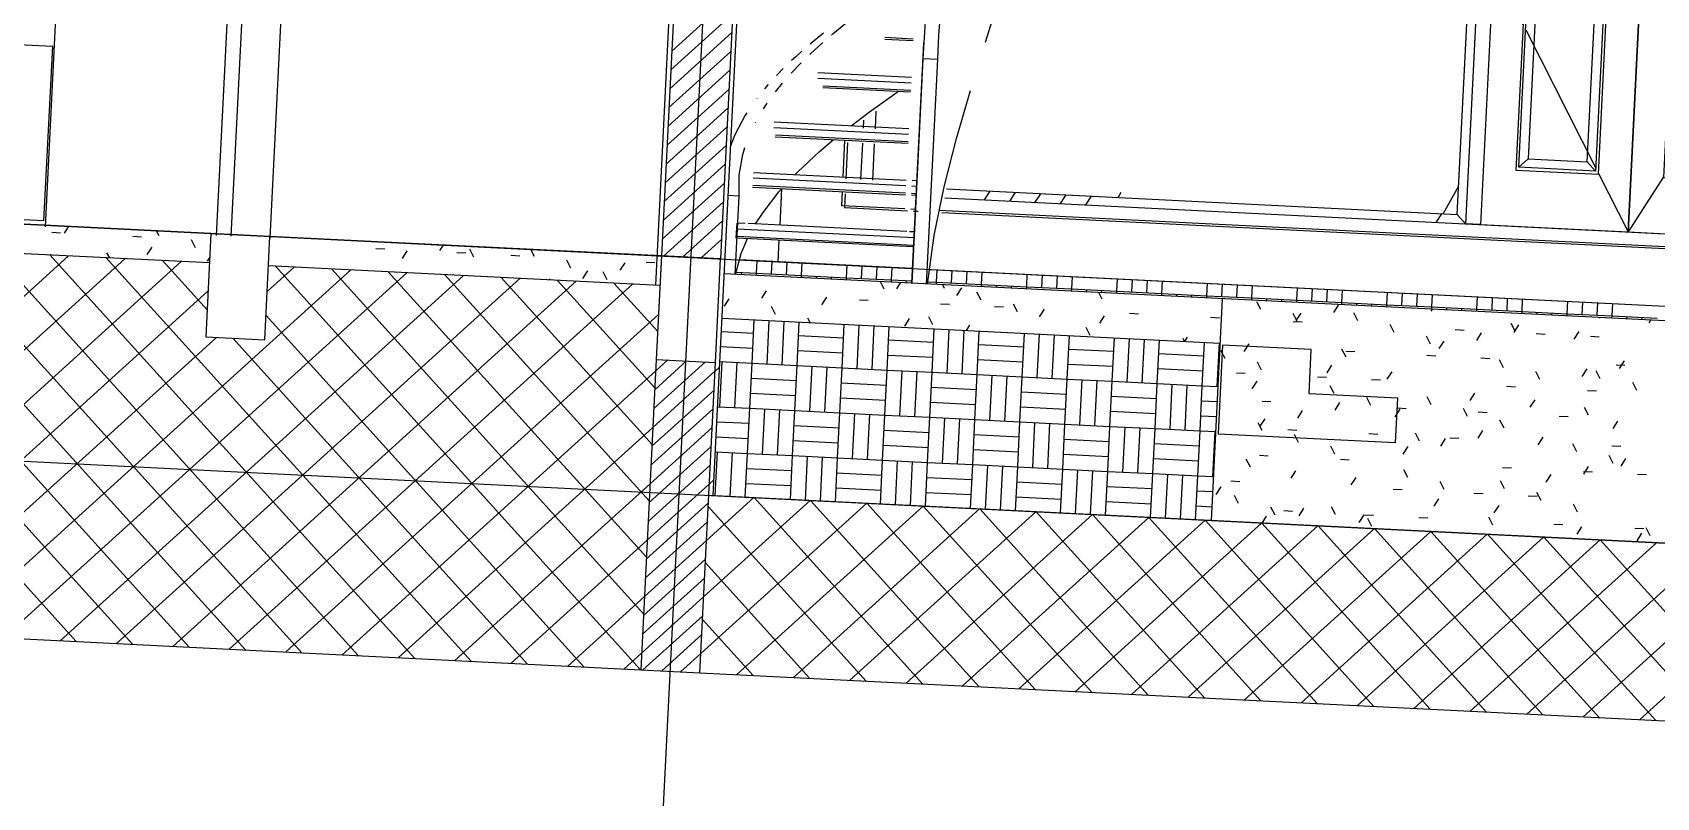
# Model space of a CAD drawing. Extents: x 549999 to 550212, y 1838161 to 1838467.
# Drawn here: x 550078.3 to 550083.79, y 1838276.02 to 1838278.61 of the extents above; entities that cross this region are included whole.
import ezdxf

# ---------------------------------------------------------------- set-up
doc = ezdxf.new("R2010")
doc.units = 0
for name, color, linetype in [('Level 1', 7, 'Continuous'), ('Level 11', 7, 'Continuous'), ('Level 14', 7, 'Continuous'), ('Level 15', 7, 'Continuous'), ('Level 18', 7, 'Continuous'), ('Level 28', 7, 'Continuous'), ('Level 4', 7, 'Continuous'), ('Level 5', 7, 'Continuous'), ('Level 7', 7, 'Continuous'), ('Level 8', 7, 'Continuous'), ('Level 9', 7, 'Continuous')]:
    doc.layers.add(name, color=color, linetype=linetype)

# ---------------------------------------------------------------- blocks, each defined once
blk = doc.blocks.new('FURN28')
at = {"layer": 'Level 1'}
for p, q in [((-590.96, 61.08), (-533.47, 61.08)), ((-590.96, 61.08), (-590.96, 2)), ((-493.47, 61.08), (-441.49, 61.08)), ((-441.49, 2), (-441.49, 61.08)), ((-533.47, 2), (-590.96, 2)), ((-441.49, 2), (-493.47, 2))]:
    blk.add_line(p, q, dxfattribs=at)
blk = doc.blocks.new('FURN32')
at = {"layer": 'Level 1'}
for q in [(-382.99, 218.91), (-441.01, 0)]:
    blk.add_line((-441.01, 218.91), q, dxfattribs=at)
blk = doc.blocks.new('CUADI2')
at = {"layer": 'Level 5'}
for p, q in [((-382.99, 230), (-382.99, 224.5)), ((-364.99, 223.5), (-364.99, 230)), ((-382.99, 224.5), (-377.99, 224.5)), ((-382.99, 0), (-382.99, 224.5)), ((-377.99, 224.5), (-377.99, 223.5)), ((-377.99, 223.5), (-364.99, 223.5)), ((-377.99, 0), (-377.99, 223.5)), ((-364.99, 223.5), (-364.99, 0))]:
    blk.add_line(p, q, dxfattribs=at)
blk = doc.blocks.new('CUA_S3')
at = {"layer": 'Level 7'}
for p, q in [((-134.93, 280), (-171.49, 280)), ((-171.49, 280), (-171.49, 165.4)), ((-107.03, 280), (-107.74, 280)), ((-101.22, 280), (-101.8, 280)), ((-92, 280), (-98.93, 280)), ((-83.37, 280), (-89.43, 280)), ((-75.49, 280), (-80.72, 280)), ((-68.48, 280), (-72.8, 280)), ((-62.48, 280), (-65.8, 280)), ((-57.58, 280), (-59.85, 280)), ((-53.86, 280), (-55.05, 280)), ((148.51, 280), (-47.04, 280)), ((148.51, 20), (148.51, 280)), ((-166.49, 275), (-166.49, 169.71)), ((-166.49, 275), (-133.3, 275)), ((-166.49, 275), (-162.49, 272)), ((-107.58, 275), (-107.44, 275)), ((-102.05, 275), (-101.22, 275)), ((-98.93, 275), (-95.13, 275)), ((-94.36, 275), (-92, 275)), ((-89.43, 275), (-83.37, 275)), ((-80.72, 275), (-75.49, 275)), ((-72.8, 275), (-68.48, 275)), ((-65.8, 275), (-62.48, 275)), ((-59.85, 275), (-57.58, 275)), ((-55.05, 275), (-54.53, 275)), ((-48.05, 275), (143.51, 275)), ((38.51, 275), (35.51, 272)), ((38.51, 275), (38.51, 215)), ((93.51, 275), (43.51, 275)), ((43.51, 275), (43.51, 25)), ((93.51, 275), (82.51, 239.25)), ((93.51, 275), (104.51, 239.25)), ((93.51, 25), (93.51, 275)), ((143.51, 275), (93.51, 275)), ((93.51, 275), (93.51, 25)), ((143.51, 275), (143.51, 25)), ((143.51, 25), (143.51, 275)), ((-166.49, 269.23), (-164.56, 273.55)), ((-132.33, 272), (-162.49, 272)), ((-162.49, 272), (-162.49, 172.95)), ((-101.22, 272), (-102.25, 272)), ((-95.13, 272), (-98.93, 272)), ((-83.37, 272), (-89.43, 272)), ((-75.49, 272), (-80.72, 272)), ((-68.48, 272), (-72.8, 272)), ((-62.48, 272), (-65.8, 272)), ((-57.58, 272), (-59.85, 272)), ((35.51, 272), (-48.24, 272)), ((-46.45, 264.99), (-42.94, 272)), ((35.51, 28), (35.51, 272)), ((38.51, 274), (43.51, 274)), ((-63.59, 264.99), (-62.48, 267.22)), ((-166.49, 252.08), (-162.49, 261.03)), ((54.51, 256), (54.51, 44)), ((82.51, 256), (54.51, 256)), ((55.51, 255), (81.51, 255)), ((55.51, 45), (55.51, 255)), ((55.51, 255), (58.51, 252)), ((81.51, 255), (78.51, 252)), ((81.51, 255), (81.51, 45)), ((82.51, 44), (82.51, 256)), ((104.51, 256), (104.51, 44)), ((132.51, 256), (104.51, 256)), ((105.51, 255), (131.51, 255)), ((105.51, 45), (105.51, 255)), ((105.51, 255), (108.51, 252)), ((131.51, 255), (128.51, 252)), ((131.51, 255), (131.51, 45)), ((132.51, 44), (132.51, 256)), ((78.51, 252), (58.51, 252)), ((58.51, 252), (58.51, 48)), ((78.51, 48), (78.51, 252)), ((128.51, 252), (108.51, 252)), ((108.51, 252), (108.51, 48)), ((128.51, 48), (128.51, 252)), ((-166.49, 234.94), (-162.49, 243.88)), ((-35.59, 98.12), (35.51, 240.32)), ((-48.04, 90.36), (23.52, 233.49)), ((81.51, 236), (55.51, 151.5)), ((105.51, 236), (131.51, 151.5)), ((-166.49, 217.79), (-162.49, 226.74)), ((-18.44, 115.26), (32.67, 217.5)), ((38.51, 215), (38.51, 25)), ((43.51, 215), (38.51, 215)), ((43.51, 215), (43.51, 25)), ((-166.49, 200.65), (-162.49, 209.59)), ((-48.04, 107.5), (3.08, 209.74)), ((-35.59, 149.55), (-10.03, 200.67)), ((-102.26, 170.52), (-98.77, 177.49)), ((-1.3, 132.41), (19.15, 173.3)), ((-166.49, 162.33), (-166.49, 89.36)), ((-105.88, 163.28), (-105.65, 163.73)), ((54.51, 148.25), (43.51, 112.5)), ((132.51, 148.25), (143.51, 112.5)), ((-140.84, 144.78), (-139.66, 147.14)), ((-108.32, 141.25), (-107.79, 142.31)), ((-140.84, 127.63), (-136.93, 135.45)), ((-145.98, 117.36), (-144.73, 119.86)), ((43.51, 112.5), (54.51, 93.25)), ((143.51, 112.5), (132.51, 93.25)), ((-152.11, 105.11), (-151.57, 106.18)), ((-155.6, 98.12), (-154.55, 100.22)), ((55.51, 91.5), (81.52, 45.99)), ((131.51, 91.5), (105.51, 45.99)), ((-166.49, 49.78), (-166.49, 47.14)), ((-162.49, 53.09), (-162.49, 47.14)), ((54.51, 44), (82.51, 44)), ((55.51, 45), (58.51, 48)), ((81.51, 45), (55.51, 45)), ((58.51, 48), (78.51, 48)), ((78.51, 48), (81.51, 45)), ((82.51, 44.25), (93.51, 25)), ((104.51, 44.25), (93.51, 25)), ((104.51, 44), (132.51, 44)), ((105.51, 45), (108.51, 48)), ((131.51, 45), (105.51, 45)), ((108.51, 48), (128.51, 48)), ((128.51, 48), (131.51, 45)), ((-171.49, 42.06), (-171.49, 29.76)), ((-166.49, 42.06), (-166.49, 29.76)), ((-162.49, 42.06), (-162.49, 29.76)), ((30.79, 28), (35.51, 37.44)), ((-137.28, 28), (35.51, 28)), ((-124.34, 25), (-122.54, 28)), ((-115.77, 25), (-113.96, 28)), ((-107.19, 25), (-105.39, 28)), ((-98.62, 25), (-96.82, 28)), ((-90.05, 25), (-88.25, 28)), ((-79.22, 28), (-78.31, 29.82)), ((28.53, 25), (30.34, 28)), ((35.51, 28), (38.51, 25)), ((-171.49, 24.68), (-171.49, 20)), ((-137.73, 25), (143.51, 25)), ((43.51, 25), (38.51, 25)), ((43.51, 25), (93.51, 25)), ((93.51, 25), (143.51, 25)), ((-171.49, 20), (-150.14, 20)), ((-148.14, 20), (-146.56, 20)), ((-138.5, 20), (148.51, 20))]:
    blk.add_line(p, q, dxfattribs=at)
blk = doc.blocks.new('FLOO16')
at = {"layer": 'Level 8'}
for p, q in [((-11.49, -20), (-41.49, -20)), ((-41.49, -20), (-41.49, -50)), ((-11.49, -35), (-11.49, -20)), ((18.51, -35), (-11.49, -35)), ((18.51, -50), (18.51, -35)), ((-41.49, -50), (18.51, -50))]:
    blk.add_line(p, q, dxfattribs=at)

msp = doc.modelspace()

# ---------------------------------------------------------------- linework, layer by layer
at = {"layer": 'Level 11'}
for p, q in [((550078.4508, 1838276.549), (550077.2174, 1838277.9123)), ((550078.6415, 1838276.5395), (550077.408, 1838277.9028)), ((550078.8322, 1838276.5299), (550077.5987, 1838277.8932)), ((550078.9058, 1838277.928), (550078.8883, 1838277.5784)), ((550079.1055, 1838277.918), (550078.9058, 1838277.928)), ((550079.0881, 1838277.5684), (550079.1055, 1838277.918)), ((550077.0611, 1838276.6185), (550078.4244, 1838277.8519)), ((550077.2518, 1838276.6089), (550078.6151, 1838277.8424)), ((550077.4425, 1838276.5994), (550078.8057, 1838277.8329)), ((550079.0229, 1838276.5204), (550077.7894, 1838277.8837)), ((550079.2136, 1838276.5109), (550077.9801, 1838277.8742)), ((550079.4042, 1838276.5013), (550078.1708, 1838277.8646)), ((550079.5949, 1838276.4918), (550078.3614, 1838277.8551)), ((550079.7856, 1838276.4823), (550078.5521, 1838277.8456)), ((550078.8929, 1838277.6701), (550078.7428, 1838277.836)), ((550080.4279, 1838277.8319), (550080.4114, 1838277.5023)), ((550080.4289, 1838277.8519), (550080.4279, 1838277.8319)), ((550080.6286, 1838277.8419), (550080.4289, 1838277.8519)), ((550080.6112, 1838277.4923), (550080.6286, 1838277.8419)), ((550078.0145, 1838276.5708), (550079.3778, 1838277.8043)), ((550078.2052, 1838276.5613), (550079.5685, 1838277.7947)), ((550078.3959, 1838276.5517), (550079.7591, 1838277.7852)), ((550078.5865, 1838276.5422), (550079.9498, 1838277.7757)), ((550079.0962, 1838277.7316), (550079.1871, 1838277.8138)), ((550080.3576, 1838276.4537), (550079.1242, 1838277.817)), ((550080.3684, 1838276.6429), (550079.3149, 1838277.8074)), ((550080.378, 1838276.8336), (550079.5055, 1838277.7979)), ((550080.3875, 1838277.0243), (550079.6962, 1838277.7884)), ((550080.397, 1838277.215), (550079.8869, 1838277.7788)), ((550077.6331, 1838276.5899), (550078.896, 1838277.7325)), ((550078.7772, 1838276.5327), (550080.1405, 1838277.7661)), ((550078.9679, 1838276.5231), (550080.3312, 1838277.7566)), ((550080.4066, 1838277.4057), (550080.0776, 1838277.7693)), ((550080.4161, 1838277.5964), (550080.2683, 1838277.7598)), ((550080.167, 1838276.4632), (550079.0922, 1838277.6511)), ((550079.1586, 1838276.5136), (550080.419, 1838277.654)), ((550077.8238, 1838276.5803), (550078.9249, 1838277.5766)), ((550078.8883, 1838277.5784), (550079.0881, 1838277.5684)), ((550079.9763, 1838276.4727), (550078.98, 1838277.5739)), ((550080.4095, 1838277.4633), (550080.4504, 1838277.5003)), ((550080.4114, 1838277.5023), (550080.6112, 1838277.4923)), ((550079.3493, 1838276.5041), (550080.4095, 1838277.4633)), ((550080.3999, 1838277.2726), (550080.6097, 1838277.4624)), ((550080.4031, 1838277.3362), (550080.5775, 1838277.494)), ((550080.4063, 1838277.3998), (550080.5139, 1838277.4972)), ((550080.3967, 1838277.2091), (550080.6065, 1838277.3988)), ((550080.3936, 1838277.1455), (550080.6033, 1838277.3353)), ((550079.5399, 1838276.4945), (550080.3999, 1838277.2726)), ((550080.3904, 1838277.082), (550080.6001, 1838277.2717)), ((550080.3872, 1838277.0184), (550080.5969, 1838277.2082)), ((550080.384, 1838276.9548), (550080.5938, 1838277.1446)), ((550079.7306, 1838276.485), (550080.3904, 1838277.082)), ((550080.3809, 1838276.8913), (550080.5906, 1838277.081)), ((550080.3777, 1838276.8277), (550080.5874, 1838277.0175)), ((550080.562, 1838276.509), (550081.1226, 1838277.0162)), ((550080.5715, 1838276.6997), (550080.9319, 1838277.0257)), ((550080.5811, 1838276.8904), (550080.7412, 1838277.0352)), ((550080.684, 1838276.4374), (550081.3132, 1838277.0066)), ((550081.311, 1838276.406), (550080.7417, 1838277.0352)), ((550081.5017, 1838276.3965), (550080.9324, 1838277.0257)), ((550081.6924, 1838276.3869), (550081.1231, 1838277.0161)), ((550081.8831, 1838276.3774), (550081.3138, 1838277.0066)), ((550080.3745, 1838276.7642), (550080.5842, 1838276.9539)), ((550081.1204, 1838276.4155), (550080.5868, 1838277.0053)), ((550080.8747, 1838276.4278), (550081.5039, 1838276.9971)), ((550081.0654, 1838276.4183), (550081.6946, 1838276.9876)), ((550081.2561, 1838276.4088), (550081.8853, 1838276.978)), ((550081.4467, 1838276.3992), (550082.076, 1838276.9685)), ((550082.0738, 1838276.3679), (550081.5045, 1838276.9971)), ((550081.6374, 1838276.3897), (550082.2666, 1838276.959)), ((550082.2644, 1838276.3583), (550081.6952, 1838276.9876)), ((550082.4551, 1838276.3488), (550081.8858, 1838276.978)), ((550082.6458, 1838276.3393), (550082.0765, 1838276.9685)), ((550082.8365, 1838276.3297), (550082.2672, 1838276.959)), ((550081.8281, 1838276.3802), (550082.4573, 1838276.9494)), ((550082.0188, 1838276.3706), (550082.648, 1838276.9399)), ((550082.2095, 1838276.3611), (550082.8387, 1838276.9304)), ((550082.4001, 1838276.3516), (550083.0294, 1838276.9209)), ((550083.0272, 1838276.3202), (550082.4579, 1838276.9494)), ((550082.5908, 1838276.342), (550083.22, 1838276.9113)), ((550083.2178, 1838276.3107), (550082.6486, 1838276.9399)), ((550082.7815, 1838276.3325), (550083.4107, 1838276.9018)), ((550083.4085, 1838276.3011), (550082.8392, 1838276.9304)), ((550083.5992, 1838276.2916), (550083.0299, 1838276.9208)), ((550083.7899, 1838276.2821), (550083.2206, 1838276.9113)), ((550083.9806, 1838276.2725), (550083.4113, 1838276.9018)), ((550079.9213, 1838276.4755), (550080.3809, 1838276.8913)), ((550080.3713, 1838276.7006), (550080.5811, 1838276.8904)), ((550082.9722, 1838276.323), (550083.6014, 1838276.8923)), ((550083.1629, 1838276.3134), (550083.7921, 1838276.8827)), ((550083.3536, 1838276.3039), (550083.9828, 1838276.8732)), ((550083.5442, 1838276.2944), (550084.1734, 1838276.8637)), ((550084.1713, 1838276.263), (550083.602, 1838276.8922)), ((550083.7349, 1838276.2848), (550084.3641, 1838276.8541)), ((550080.3681, 1838276.637), (550080.5779, 1838276.8268)), ((550080.9297, 1838276.4251), (550080.5773, 1838276.8146)), ((550080.365, 1838276.5735), (550080.5747, 1838276.7632)), ((550080.112, 1838276.4659), (550080.3713, 1838276.7006)), ((550080.3618, 1838276.5099), (550080.5715, 1838276.6997)), ((550080.3662, 1838276.4532), (550080.5683, 1838276.6361)), ((550080.739, 1838276.4346), (550080.5677, 1838276.6239)), ((550080.4298, 1838276.4501), (550080.5652, 1838276.5726)), ((550080.3027, 1838276.4564), (550080.3618, 1838276.5099)), ((550080.4933, 1838276.4469), (550080.562, 1838276.509)), ((550080.5569, 1838276.4437), (550080.5588, 1838276.4454))]:
    msp.add_line(p, q, dxfattribs=at)
at = {"layer": 'Level 14'}
for p, q in [((550080.4635, 1838278.5438), (550080.6732, 1838278.7336)), ((550080.4603, 1838278.4803), (550080.67, 1838278.67)), ((550080.4571, 1838278.4167), (550080.6669, 1838278.6065)), ((550080.4539, 1838278.3532), (550080.6637, 1838278.5429)), ((550080.4508, 1838278.2896), (550080.6605, 1838278.4794)), ((550080.4476, 1838278.226), (550080.6573, 1838278.4158)), ((550080.4444, 1838278.1625), (550080.6541, 1838278.3522)), ((550080.4412, 1838278.0989), (550080.651, 1838278.2887)), ((550080.4381, 1838278.0354), (550080.6478, 1838278.2251)), ((550080.4349, 1838277.9718), (550080.6446, 1838278.1616)), ((550080.4317, 1838277.9082), (550080.6414, 1838278.098)), ((550080.4361, 1838277.8515), (550080.6383, 1838278.0344)), ((550080.4996, 1838277.8483), (550080.6351, 1838277.9709)), ((550080.5632, 1838277.8451), (550080.6319, 1838277.9073)), ((550080.6267, 1838277.842), (550080.6287, 1838277.8438)), ((550080.7502, 1838277.7936), (550080.7523, 1838277.8357)), ((550080.8009, 1838277.7911), (550080.803, 1838277.8332)), ((550080.8516, 1838277.7886), (550080.8537, 1838277.8306)), ((550080.6814, 1838277.7971), (550080.7502, 1838277.7936)), ((550080.699, 1838277.7883), (550080.6994, 1838277.7962)), ((550080.7498, 1838277.7858), (550080.7502, 1838277.7936)), ((550080.7502, 1838277.7936), (550080.9024, 1838277.786)), ((550080.902, 1838277.7781), (550080.9024, 1838277.786)), ((550080.9024, 1838277.786), (550080.9045, 1838277.8281)), ((550080.9024, 1838277.786), (550081.0546, 1838277.7784)), ((550080.9527, 1838277.7756), (550080.9531, 1838277.7835)), ((550081.0035, 1838277.7731), (550081.0039, 1838277.781)), ((550081.0542, 1838277.7705), (550081.0546, 1838277.7784)), ((550081.0546, 1838277.7784), (550081.0567, 1838277.8205)), ((550081.0546, 1838277.7784), (550081.2068, 1838277.7708)), ((550081.1053, 1838277.7759), (550081.1074, 1838277.8179)), ((550081.1561, 1838277.7733), (550081.1582, 1838277.8154)), ((550081.2068, 1838277.7708), (550081.2089, 1838277.8129)), ((550081.359, 1838277.7632), (550081.3611, 1838277.8053)), ((550081.4097, 1838277.7607), (550081.4118, 1838277.8027)), ((550081.4605, 1838277.7581), (550081.4626, 1838277.8002)), ((550081.5112, 1838277.7556), (550081.5133, 1838277.7976)), ((550081.6634, 1838277.748), (550081.6655, 1838277.79)), ((550081.7142, 1838277.7454), (550081.7163, 1838277.7875)), ((550081.7649, 1838277.7429), (550081.767, 1838277.785)), ((550081.8156, 1838277.7404), (550081.8177, 1838277.7824)), ((550081.9679, 1838277.7328), (550081.97, 1838277.7748)), ((550081.2064, 1838277.7629), (550081.2068, 1838277.7708)), ((550081.2068, 1838277.7708), (550081.2746, 1838277.7674)), ((550081.2571, 1838277.7604), (550081.2575, 1838277.7683)), ((550081.3288, 1838277.7647), (550081.359, 1838277.7632)), ((550081.3586, 1838277.7553), (550081.359, 1838277.7632)), ((550081.359, 1838277.7632), (550081.5112, 1838277.7556)), ((550081.5108, 1838277.7477), (550081.5112, 1838277.7556)), ((550081.5112, 1838277.7556), (550081.6634, 1838277.748)), ((550081.5616, 1838277.7452), (550081.562, 1838277.7531)), ((550081.6123, 1838277.7426), (550081.6127, 1838277.7505)), ((550081.663, 1838277.7401), (550081.6634, 1838277.748)), ((550081.6634, 1838277.748), (550081.8156, 1838277.7404)), ((550081.8152, 1838277.7325), (550081.8156, 1838277.7404)), ((550081.8156, 1838277.7404), (550081.9679, 1838277.7328)), ((550081.866, 1838277.7299), (550081.8664, 1838277.7378)), ((550081.9167, 1838277.7274), (550081.9171, 1838277.7353)), ((550081.9675, 1838277.7249), (550081.9679, 1838277.7328)), ((550081.9679, 1838277.7328), (550082.1201, 1838277.7252)), ((550082.0186, 1838277.7302), (550082.0207, 1838277.7723)), ((550082.0693, 1838277.7277), (550082.0714, 1838277.7697)), ((550082.1197, 1838277.7173), (550082.1201, 1838277.7252)), ((550082.1201, 1838277.7252), (550082.1222, 1838277.7672)), ((550082.1201, 1838277.7252), (550082.2723, 1838277.7175)), ((550082.1704, 1838277.7147), (550082.1708, 1838277.7226)), ((550082.2211, 1838277.7122), (550082.2215, 1838277.7201)), ((550082.2723, 1838277.7175), (550082.2744, 1838277.7596)), ((550082.323, 1838277.715), (550082.3251, 1838277.7571)), ((550082.3737, 1838277.7125), (550082.3758, 1838277.7545)), ((550082.4245, 1838277.7099), (550082.4266, 1838277.752)), ((550082.5767, 1838277.7023), (550082.5788, 1838277.7444)), ((550082.6274, 1838277.6998), (550082.6295, 1838277.7418)), ((550082.6782, 1838277.6973), (550082.6803, 1838277.7393)), ((550082.7289, 1838277.6947), (550082.731, 1838277.7368)), ((550082.8811, 1838277.6871), (550082.8832, 1838277.7292)), ((550082.9318, 1838277.6846), (550082.9339, 1838277.7266)), ((550082.9826, 1838277.682), (550082.9847, 1838277.7241)), ((550083.0333, 1838277.6795), (550083.0354, 1838277.7215)), ((550082.2719, 1838277.7097), (550082.2723, 1838277.7175)), ((550082.2723, 1838277.7175), (550082.4245, 1838277.7099)), ((550082.4241, 1838277.702), (550082.4245, 1838277.7099)), ((550082.4245, 1838277.7099), (550082.5767, 1838277.7023)), ((550082.4748, 1838277.6995), (550082.4752, 1838277.7074)), ((550082.5256, 1838277.697), (550082.526, 1838277.7049)), ((550082.5763, 1838277.6944), (550082.5767, 1838277.7023)), ((550082.5767, 1838277.7023), (550082.7289, 1838277.6947)), ((550082.7285, 1838277.6868), (550082.7289, 1838277.6947)), ((550082.7289, 1838277.6947), (550082.8811, 1838277.6871)), ((550082.7792, 1838277.6843), (550082.7796, 1838277.6922)), ((550082.83, 1838277.6818), (550082.8304, 1838277.6896)), ((550082.8807, 1838277.6792), (550082.8811, 1838277.6871)), ((550082.8811, 1838277.6871), (550083.0333, 1838277.6795)), ((550083.0329, 1838277.6716), (550083.0333, 1838277.6795)), ((550083.0333, 1838277.6795), (550083.1855, 1838277.6719)), ((550083.0837, 1838277.6691), (550083.0841, 1838277.677)), ((550083.1344, 1838277.6665), (550083.1348, 1838277.6744)), ((550083.1851, 1838277.664), (550083.1855, 1838277.6719)), ((550083.1855, 1838277.6719), (550083.1876, 1838277.7139)), ((550083.1855, 1838277.6719), (550083.3377, 1838277.6643)), ((550083.2363, 1838277.6694), (550083.2384, 1838277.7114)), ((550083.287, 1838277.6668), (550083.2891, 1838277.7089)), ((550083.3373, 1838277.6564), (550083.3377, 1838277.6643)), ((550083.3377, 1838277.6643), (550083.3398, 1838277.7063)), ((550083.3377, 1838277.6643), (550083.4899, 1838277.6567)), ((550083.4899, 1838277.6567), (550083.4921, 1838277.6987)), ((550083.5407, 1838277.6541), (550083.5428, 1838277.6962)), ((550083.5914, 1838277.6516), (550083.5935, 1838277.6936)), ((550083.6422, 1838277.6491), (550083.6443, 1838277.6911)), ((550080.735, 1838277.4892), (550080.7423, 1838277.6359)), ((550080.7857, 1838277.4867), (550080.793, 1838277.6334)), ((550080.8364, 1838277.4841), (550080.8438, 1838277.6309)), ((550080.8872, 1838277.4816), (550080.8945, 1838277.6283)), ((550081.0394, 1838277.474), (550081.0467, 1838277.6207)), ((550081.0901, 1838277.4715), (550081.0974, 1838277.6182)), ((550081.1408, 1838277.4689), (550081.1482, 1838277.6156)), ((550081.1916, 1838277.4664), (550081.1989, 1838277.6131)), ((550083.3881, 1838277.6539), (550083.3885, 1838277.6617)), ((550083.4388, 1838277.6513), (550083.4392, 1838277.6592)), ((550083.4896, 1838277.6488), (550083.4899, 1838277.6567)), ((550083.4899, 1838277.6567), (550083.6422, 1838277.6491)), ((550083.6418, 1838277.6412), (550083.6422, 1838277.6491)), ((550083.6422, 1838277.6491), (550083.7944, 1838277.6415)), ((550083.6925, 1838277.6386), (550083.6929, 1838277.6465)), ((550083.7432, 1838277.6361), (550083.7436, 1838277.644)), ((550080.6314, 1838277.5961), (550080.74, 1838277.5907)), ((550080.8922, 1838277.5831), (550081.0444, 1838277.5755)), ((550081.1967, 1838277.5679), (550081.3489, 1838277.5603)), ((550081.3438, 1838277.4588), (550081.3511, 1838277.6055)), ((550081.3945, 1838277.4562), (550081.4019, 1838277.603)), ((550081.4453, 1838277.4537), (550081.4526, 1838277.6004)), ((550081.496, 1838277.4512), (550081.5033, 1838277.5979)), ((550081.6482, 1838277.4436), (550081.6555, 1838277.5903)), ((550081.6989, 1838277.441), (550081.7063, 1838277.5877)), ((550081.7497, 1838277.4385), (550081.757, 1838277.5852)), ((550081.8004, 1838277.436), (550081.8078, 1838277.5827)), ((550081.9526, 1838277.4283), (550081.96, 1838277.5751)), ((550082.0034, 1838277.4258), (550082.0107, 1838277.5725)), ((550082.0541, 1838277.4233), (550082.0614, 1838277.57)), ((550082.1048, 1838277.4207), (550082.1122, 1838277.5675)), ((550082.2571, 1838277.4131), (550082.2644, 1838277.5598)), ((550082.3078, 1838277.4106), (550082.3151, 1838277.5573)), ((550080.6288, 1838277.5454), (550080.7375, 1838277.54)), ((550080.8897, 1838277.5323), (550081.0419, 1838277.5247)), ((550081.1941, 1838277.5171), (550081.3463, 1838277.5095)), ((550081.4985, 1838277.5019), (550081.6507, 1838277.4943)), ((550081.5011, 1838277.5526), (550081.6533, 1838277.545)), ((550081.8055, 1838277.5374), (550081.9577, 1838277.5298)), ((550082.1099, 1838277.5222), (550082.2621, 1838277.5146)), ((550080.6096, 1838277.4619), (550080.6254, 1838277.4761)), ((550080.6259, 1838277.3421), (550080.6335, 1838277.4943)), ((550080.6263, 1838277.4947), (550080.735, 1838277.4892)), ((550080.6766, 1838277.3395), (550080.6842, 1838277.4918)), ((550080.7273, 1838277.337), (550080.735, 1838277.4892)), ((550080.735, 1838277.4892), (550080.8872, 1838277.4816)), ((550080.8796, 1838277.3294), (550080.8872, 1838277.4816)), ((550080.8872, 1838277.4816), (550081.0394, 1838277.474)), ((550080.9303, 1838277.3269), (550080.9379, 1838277.4791)), ((550080.981, 1838277.3243), (550080.9886, 1838277.4765)), ((550081.0318, 1838277.3218), (550081.0394, 1838277.474)), ((550081.0394, 1838277.474), (550081.1916, 1838277.4664)), ((550081.184, 1838277.3142), (550081.1916, 1838277.4664)), ((550081.1916, 1838277.4664), (550081.3438, 1838277.4588)), ((550081.2347, 1838277.3116), (550081.2423, 1838277.4639)), ((550081.2854, 1838277.3091), (550081.2931, 1838277.4613)), ((550081.3362, 1838277.3066), (550081.3438, 1838277.4588)), ((550081.3438, 1838277.4588), (550081.496, 1838277.4512)), ((550081.4884, 1838277.299), (550081.496, 1838277.4512)), ((550081.496, 1838277.4512), (550081.6482, 1838277.4436)), ((550081.5391, 1838277.2964), (550081.5467, 1838277.4486)), ((550081.5899, 1838277.2939), (550081.5975, 1838277.4461)), ((550081.803, 1838277.4867), (550081.9552, 1838277.4791)), ((550082.1074, 1838277.4715), (550082.2596, 1838277.4639)), ((550080.7324, 1838277.4385), (550080.8846, 1838277.4309)), ((550081.0368, 1838277.4233), (550081.189, 1838277.4157)), ((550081.3413, 1838277.408), (550081.4935, 1838277.4004)), ((550081.6406, 1838277.2914), (550081.6482, 1838277.4436)), ((550081.6457, 1838277.3928), (550081.7979, 1838277.3852)), ((550081.6482, 1838277.4436), (550081.8004, 1838277.436)), ((550081.7928, 1838277.2837), (550081.8004, 1838277.436)), ((550081.8004, 1838277.436), (550081.9526, 1838277.4283)), ((550081.8435, 1838277.2812), (550081.8512, 1838277.4334)), ((550081.8943, 1838277.2787), (550081.9019, 1838277.4309)), ((550081.945, 1838277.2761), (550081.9526, 1838277.4283)), ((550081.9526, 1838277.4283), (550082.1048, 1838277.4207)), ((550082.0972, 1838277.2685), (550082.1048, 1838277.4207)), ((550082.1048, 1838277.4207), (550082.2571, 1838277.4131)), ((550082.148, 1838277.266), (550082.1556, 1838277.4182)), ((550082.1987, 1838277.2635), (550082.2063, 1838277.4157)), ((550082.2494, 1838277.2609), (550082.2571, 1838277.4131)), ((550082.2571, 1838277.4131), (550082.3092, 1838277.4105)), ((550080.6187, 1838277.3424), (550080.7273, 1838277.337)), ((550080.7197, 1838277.1848), (550080.7273, 1838277.337)), ((550080.7273, 1838277.337), (550080.8796, 1838277.3294)), ((550080.7299, 1838277.3877), (550080.8821, 1838277.3801)), ((550081.0343, 1838277.3725), (550081.1865, 1838277.3649)), ((550081.3387, 1838277.3573), (550081.4909, 1838277.3497)), ((550081.6431, 1838277.3421), (550081.7953, 1838277.3345)), ((550081.9501, 1838277.3776), (550082.1023, 1838277.37)), ((550082.2545, 1838277.3624), (550082.3066, 1838277.3598)), ((550080.6161, 1838277.2917), (550080.7248, 1838277.2863)), ((550080.7705, 1838277.1823), (550080.7781, 1838277.3345)), ((550080.8212, 1838277.1797), (550080.8288, 1838277.3319)), ((550080.8719, 1838277.1772), (550080.8796, 1838277.3294)), ((550080.8796, 1838277.3294), (550081.0318, 1838277.3218)), ((550081.0242, 1838277.1696), (550081.0318, 1838277.3218)), ((550081.0318, 1838277.3218), (550081.184, 1838277.3142)), ((550081.0749, 1838277.167), (550081.0825, 1838277.3193)), ((550081.1256, 1838277.1645), (550081.1332, 1838277.3167)), ((550081.1764, 1838277.162), (550081.184, 1838277.3142)), ((550081.184, 1838277.3142), (550081.3362, 1838277.3066)), ((550081.3286, 1838277.1544), (550081.3362, 1838277.3066)), ((550081.3362, 1838277.3066), (550081.4884, 1838277.299)), ((550081.3793, 1838277.1518), (550081.3869, 1838277.304)), ((550081.43, 1838277.1493), (550081.4377, 1838277.3015)), ((550081.4808, 1838277.1468), (550081.4884, 1838277.299)), ((550081.4884, 1838277.299), (550081.6406, 1838277.2914)), ((550081.633, 1838277.1391), (550081.6406, 1838277.2914)), ((550081.6406, 1838277.2914), (550081.7928, 1838277.2837)), ((550081.6837, 1838277.1366), (550081.6913, 1838277.2888)), ((550081.7345, 1838277.1341), (550081.7421, 1838277.2863)), ((550081.7852, 1838277.1315), (550081.7928, 1838277.2837)), ((550081.7928, 1838277.2837), (550081.945, 1838277.2761)), ((550081.9476, 1838277.3269), (550082.0998, 1838277.3193)), ((550082.252, 1838277.3117), (550082.3041, 1838277.309)), ((550080.6136, 1838277.241), (550080.7223, 1838277.2355)), ((550080.8745, 1838277.2279), (550081.0267, 1838277.2203)), ((550080.877, 1838277.2787), (550081.0292, 1838277.2711)), ((550081.1814, 1838277.2634), (550081.3336, 1838277.2558)), ((550081.4859, 1838277.2482), (550081.6381, 1838277.2406)), ((550081.7903, 1838277.233), (550081.9425, 1838277.2254)), ((550081.9374, 1838277.1239), (550081.945, 1838277.2761)), ((550081.945, 1838277.2761), (550082.0972, 1838277.2685)), ((550081.9881, 1838277.1214), (550081.9958, 1838277.2736)), ((550082.0389, 1838277.1189), (550082.0465, 1838277.2711)), ((550082.0896, 1838277.1163), (550082.0972, 1838277.2685)), ((550082.0972, 1838277.2685), (550082.2494, 1838277.2609)), ((550082.2418, 1838277.1087), (550082.2494, 1838277.2609)), ((550082.2494, 1838277.2609), (550082.3016, 1838277.2583)), ((550082.2926, 1838277.1062), (550082.3002, 1838277.2584)), ((550080.6109, 1838277.0418), (550080.6183, 1838277.1899)), ((550080.6111, 1838277.1902), (550080.7197, 1838277.1848)), ((550080.6616, 1838277.0392), (550080.669, 1838277.1873)), ((550080.7123, 1838277.0367), (550080.7197, 1838277.1848)), ((550080.7197, 1838277.1848), (550080.8719, 1838277.1772)), ((550080.8645, 1838277.0291), (550080.8719, 1838277.1772)), ((550080.8719, 1838277.1772), (550081.0242, 1838277.1696)), ((550080.9153, 1838277.0265), (550080.9227, 1838277.1747)), ((550080.966, 1838277.024), (550080.9734, 1838277.1721)), ((550081.1789, 1838277.2127), (550081.3311, 1838277.2051)), ((550081.4833, 1838277.1975), (550081.6355, 1838277.1899)), ((550081.7877, 1838277.1823), (550081.9399, 1838277.1747)), ((550082.0947, 1838277.2178), (550082.2469, 1838277.2102)), ((550080.7172, 1838277.1341), (550080.8694, 1838277.1265)), ((550081.0167, 1838277.0215), (550081.0242, 1838277.1696)), ((550081.0216, 1838277.1188), (550081.1738, 1838277.1112)), ((550081.0242, 1838277.1696), (550081.1764, 1838277.162)), ((550081.169, 1838277.0139), (550081.1764, 1838277.162)), ((550081.1764, 1838277.162), (550081.3286, 1838277.1544)), ((550081.2197, 1838277.0113), (550081.2271, 1838277.1594)), ((550081.2704, 1838277.0088), (550081.2778, 1838277.1569)), ((550081.3212, 1838277.0062), (550081.3286, 1838277.1544)), ((550081.3286, 1838277.1544), (550081.4808, 1838277.1468)), ((550081.4734, 1838276.9986), (550081.4808, 1838277.1468)), ((550081.4808, 1838277.1468), (550081.633, 1838277.1391)), ((550081.5241, 1838276.9961), (550081.5315, 1838277.1442)), ((550081.5749, 1838276.9936), (550081.5823, 1838277.1417)), ((550081.6256, 1838276.991), (550081.633, 1838277.1391)), ((550081.633, 1838277.1391), (550081.7852, 1838277.1315)), ((550081.7778, 1838276.9834), (550081.7852, 1838277.1315)), ((550081.7852, 1838277.1315), (550081.9374, 1838277.1239)), ((550081.8285, 1838276.9809), (550081.8359, 1838277.129)), ((550081.8793, 1838276.9783), (550081.8867, 1838277.1265)), ((550081.93, 1838276.9758), (550081.9374, 1838277.1239)), ((550081.9374, 1838277.1239), (550082.0896, 1838277.1163)), ((550082.0822, 1838276.9682), (550082.0896, 1838277.1163)), ((550082.0896, 1838277.1163), (550082.2418, 1838277.1087)), ((550082.0922, 1838277.1671), (550082.2444, 1838277.1594)), ((550080.5906, 1838277.0808), (550080.6063, 1838277.095)), ((550080.7147, 1838277.0833), (550080.8669, 1838277.0757)), ((550081.0191, 1838277.0681), (550081.1713, 1838277.0605)), ((550081.326, 1838277.1036), (550081.4782, 1838277.096)), ((550081.6305, 1838277.0884), (550081.7827, 1838277.0808)), ((550081.9349, 1838277.0732), (550082.0871, 1838277.0656)), ((550082.133, 1838276.9657), (550082.1404, 1838277.1138)), ((550082.1837, 1838276.9631), (550082.1911, 1838277.1112)), ((550082.2344, 1838276.9606), (550082.2418, 1838277.1087)), ((550082.2418, 1838277.1087), (550082.294, 1838277.1061)), ((550081.3235, 1838277.0529), (550081.4757, 1838277.0453)), ((550081.6279, 1838277.0377), (550081.7801, 1838277.0301)), ((550081.9323, 1838277.0225), (550082.0846, 1838277.0148)), ((550082.2368, 1838277.0072), (550082.2889, 1838277.0046)), ((550082.2393, 1838277.058), (550082.2914, 1838277.0554))]:
    msp.add_line(p, q, dxfattribs=at)
at = {"layer": 'Level 15'}
for p, q in [((550078.425, 1838277.952), (550078.4098, 1838277.9284)), ((550078.3677, 1838277.9319), (550078.3978, 1838277.9304)), ((550078.6416, 1838277.9182), (550078.6718, 1838277.9167)), ((550078.7311, 1838277.9194), (550078.722, 1838277.9372)), ((550078.8542, 1838277.8798), (550078.8404, 1838277.9066)), ((550079.672, 1838277.8879), (550079.6711, 1838277.8897)), ((550079.6905, 1838277.8888), (550079.6788, 1838277.8706)), ((550078.5637, 1838277.845), (550078.5546, 1838277.8629)), ((550078.7062, 1838277.8817), (550078.6898, 1838277.8563)), ((550078.9017, 1838277.8474), (550078.893, 1838277.8339)), ((550079.4636, 1838277.8771), (550079.4937, 1838277.8756)), ((550079.5687, 1838277.8688), (550079.5524, 1838277.8435)), ((550079.7375, 1838277.8634), (550079.7677, 1838277.8619)), ((550079.7951, 1838277.8483), (550079.7813, 1838277.8751)), ((550079.9202, 1838277.8543), (550079.9503, 1838277.8528)), ((550079.9995, 1838277.8503), (550079.9874, 1838277.8739)), ((550080.1226, 1838277.8106), (550080.1088, 1838277.8375)), ((550080.3768, 1838277.8314), (550080.407, 1838277.8299)), ((550080.052, 1838277.7743), (550080.0497, 1838277.7707)), ((550080.1784, 1838277.8015), (550080.1621, 1838277.7762)), ((550080.2457, 1838277.771), (550080.2319, 1838277.7978)), ((550080.3049, 1838277.8287), (550080.2885, 1838277.8034)), ((550080.7831, 1838277.7345), (550080.7668, 1838277.7091)), ((550081.1816, 1838277.7397), (550081.1688, 1838277.7648)), ((550081.236, 1838277.7614), (550081.2228, 1838277.7411)), ((550081.3861, 1838277.7418), (550081.3797, 1838277.7543)), ((550081.4425, 1838277.744), (550081.4261, 1838277.7187)), ((550081.5091, 1838277.7021), (550081.4954, 1838277.729)), ((550081.9181, 1838277.7062), (550081.9069, 1838277.7279)), ((550080.6567, 1838277.7073), (550080.6403, 1838277.682)), ((550080.8144, 1838277.6543), (550080.8006, 1838277.6811)), ((550080.9864, 1838277.7121), (550080.97, 1838277.6867)), ((550081.0979, 1838277.7038), (550081.128, 1838277.7023)), ((550081.3719, 1838277.6902), (550081.402, 1838277.6886)), ((550081.5545, 1838277.681), (550081.5846, 1838277.6795)), ((550081.6322, 1838277.6625), (550081.6185, 1838277.6893)), ((550081.7225, 1838277.672), (550081.7061, 1838277.6466)), ((550082.455, 1838277.6704), (550082.4413, 1838277.6972)), ((550082.7165, 1838277.686), (550082.7001, 1838277.6607)), ((550083.0337, 1838277.6716), (550083.0297, 1838277.6654)), ((550080.9314, 1838277.6265), (550080.9237, 1838277.6415)), ((550081.2664, 1838277.64), (550081.25, 1838277.6147)), ((550081.3464, 1838277.6187), (550081.3326, 1838277.6456)), ((550081.4696, 1838277.6176), (550081.4584, 1838277.6001)), ((550081.8784, 1838277.5831), (550081.8646, 1838277.61)), ((550081.9257, 1838277.6496), (550081.9094, 1838277.6242)), ((550082.0111, 1838277.6582), (550082.0413, 1838277.6567)), ((550082.2851, 1838277.6445), (550082.3153, 1838277.643)), ((550082.5641, 1838277.6305), (550082.5942, 1838277.629)), ((550082.5781, 1838277.6307), (550082.5644, 1838277.6576)), ((550082.59, 1838277.6588), (550082.5737, 1838277.6335)), ((550082.7826, 1838277.6328), (550082.7688, 1838277.6596)), ((550082.9057, 1838277.5931), (550082.8919, 1838277.62)), ((550083.3146, 1838277.5972), (550083.3008, 1838277.624)), ((550083.3262, 1838277.6187), (550083.3098, 1838277.5934)), ((550083.6004, 1838277.6409), (550083.5992, 1838277.6433)), ((550083.7719, 1838277.6347), (550083.7659, 1838277.6254)), ((550082.1969, 1838277.5632), (550082.1922, 1838277.5724)), ((550082.2058, 1838277.5775), (550082.1965, 1838277.5632)), ((550082.414, 1838277.5548), (550082.3976, 1838277.5295)), ((550083.0287, 1838277.5534), (550083.015, 1838277.5803)), ((550083.0733, 1838277.5644), (550083.0569, 1838277.539)), ((550083.112, 1838277.6032), (550083.1422, 1838277.6016)), ((550083.1997, 1838277.5916), (550083.1834, 1838277.5662)), ((550083.386, 1838277.5895), (550083.4162, 1838277.588)), ((550083.5294, 1838277.5963), (550083.513, 1838277.571)), ((550083.5687, 1838277.5803), (550083.5988, 1838277.5788)), ((550082.334, 1838277.5056), (550082.3202, 1838277.5325)), ((550082.7429, 1838277.5097), (550082.7292, 1838277.5365)), ((550082.7422, 1838277.5301), (550082.7723, 1838277.5286)), ((550083.0162, 1838277.5164), (550083.0463, 1838277.5149)), ((550083.1988, 1838277.5073), (550083.2289, 1838277.5058)), ((550083.2749, 1838277.4741), (550083.2611, 1838277.501)), ((550082.3723, 1838277.457), (550082.4024, 1838277.4555)), ((550082.4571, 1838277.4659), (550082.4433, 1838277.4928)), ((550082.694, 1838277.4828), (550082.6777, 1838277.4574)), ((550082.8973, 1838277.4604), (550082.8809, 1838277.435)), ((550083.398, 1838277.4344), (550083.3842, 1838277.4613)), ((550083.5566, 1838277.4699), (550083.5402, 1838277.4445)), ((550083.6024, 1838277.4365), (550083.5887, 1838277.4633)), ((550083.6554, 1838277.4844), (550083.6856, 1838277.4829)), ((550083.683, 1838277.4971), (550083.6666, 1838277.4717)), ((550082.4412, 1838277.4284), (550082.4248, 1838277.4031)), ((550082.6463, 1838277.4433), (550082.6764, 1838277.4418)), ((550082.7032, 1838277.3866), (550082.6895, 1838277.4135)), ((550082.8289, 1838277.4342), (550082.8591, 1838277.4327)), ((550083.2856, 1838277.4114), (550083.3157, 1838277.4099)), ((550083.5595, 1838277.3977), (550083.5897, 1838277.3962)), ((550083.7255, 1838277.3968), (550083.7118, 1838277.4237)), ((550082.4591, 1838277.3611), (550082.4892, 1838277.3596)), ((550082.7212, 1838277.3564), (550082.7048, 1838277.331)), ((550082.8263, 1838277.3469), (550082.8126, 1838277.3738)), ((550082.9157, 1838277.3383), (550082.9458, 1838277.3368)), ((550083.0308, 1838277.349), (550083.017, 1838277.3758)), ((550083.1539, 1838277.3093), (550083.1401, 1838277.3362)), ((550083.1773, 1838277.3883), (550083.1609, 1838277.363)), ((550083.3805, 1838277.3659), (550083.3642, 1838277.3405)), ((550083.5628, 1838277.3134), (550083.549, 1838277.3403)), ((550082.4591, 1838277.2615), (550082.4454, 1838277.2883)), ((550082.4684, 1838277.302), (550082.452, 1838277.2766)), ((550082.5948, 1838277.3292), (550082.5784, 1838277.3038)), ((550082.9245, 1838277.3339), (550082.9081, 1838277.3086)), ((550083.1897, 1838277.3246), (550083.2198, 1838277.3231)), ((550083.277, 1838277.2697), (550083.2632, 1838277.2965)), ((550083.4636, 1838277.3109), (550083.4938, 1838277.3094)), ((550083.6606, 1838277.2939), (550083.6442, 1838277.2685)), ((550082.5458, 1838277.2652), (550082.576, 1838277.2637)), ((550082.5822, 1838277.2218), (550082.5684, 1838277.2487)), ((550082.8198, 1838277.2515), (550082.8499, 1838277.25)), ((550082.9911, 1838277.2259), (550082.9774, 1838277.2528)), ((550083.0781, 1838277.2347), (550083.0617, 1838277.2094)), ((550083.0938, 1838277.2378), (550083.1239, 1838277.2363)), ((550083.2045, 1838277.2619), (550083.1881, 1838277.2365)), ((550083.4077, 1838277.2395), (550083.3914, 1838277.2141)), ((550082.4499, 1838277.1785), (550082.4801, 1838277.177)), ((550082.7053, 1838277.1822), (550082.6915, 1838277.209)), ((550082.9516, 1838277.2075), (550082.9353, 1838277.1822)), ((550083.5231, 1838277.1903), (550083.5094, 1838277.2172)), ((550083.6462, 1838277.1507), (550083.6324, 1838277.1775)), ((550083.6417, 1838277.2105), (550083.6719, 1838277.2089)), ((550082.4195, 1838277.1384), (550082.4057, 1838277.1652)), ((550082.5724, 1838277.1259), (550082.556, 1838277.1006)), ((550082.7239, 1838277.1648), (550082.754, 1838277.1633)), ((550082.9515, 1838277.1028), (550082.9377, 1838277.1297)), ((550083.2719, 1838277.1374), (550083.302, 1838277.1359)), ((550083.5613, 1838277.1402), (550083.545, 1838277.1149)), ((550083.5458, 1838277.1237), (550083.576, 1838277.1222)), ((550083.6878, 1838277.1674), (550083.6714, 1838277.1421)), ((550082.3195, 1838277.0716), (550082.3031, 1838277.0462)), ((550082.354, 1838277.0917), (550082.3842, 1838277.0902)), ((550082.7756, 1838277.1035), (550082.7592, 1838277.0782)), ((550082.902, 1838277.0643), (550082.9321, 1838277.0628)), ((550083.0745, 1838277.0632), (550083.0608, 1838277.09)), ((550083.279, 1838277.0652), (550083.2652, 1838277.0921)), ((550083.4349, 1838277.113), (550083.4185, 1838277.0877)), ((550083.7285, 1838277.1146), (550083.7586, 1838277.1131)), ((550082.3798, 1838277.0153), (550082.366, 1838277.0422)), ((550083.0556, 1838277.0315), (550083.0393, 1838277.0061)), ((550083.176, 1838277.0506), (550083.2061, 1838277.0491)), ((550083.2589, 1838277.009), (550083.2425, 1838276.9837)), ((550083.3586, 1838277.0415), (550083.3888, 1838277.04)), ((550083.4021, 1838277.0255), (550083.3883, 1838277.0524)), ((550083.5252, 1838276.9859), (550083.5114, 1838277.0127)), ((550082.4731, 1838276.9723), (550082.4583, 1838276.9494)), ((550082.5029, 1838276.9756), (550082.4891, 1838277.0025)), ((550082.5321, 1838276.9913), (550082.5623, 1838276.9898)), ((550082.5996, 1838276.9995), (550082.5832, 1838276.9742)), ((550082.7073, 1838276.9777), (550082.6936, 1838277.0045)), ((550082.8028, 1838276.9771), (550082.7864, 1838276.9517)), ((550082.8061, 1838276.9776), (550082.8362, 1838276.9761)), ((550082.8304, 1838276.938), (550082.8167, 1838276.9649)), ((550082.9888, 1838276.9684), (550083.0189, 1838276.9669)), ((550083.2393, 1838276.9421), (550083.2256, 1838276.969)), ((550083.4454, 1838276.9456), (550083.4755, 1838276.9441)), ((550083.5389, 1838276.937), (550083.5225, 1838276.9117)), ((550083.7194, 1838276.9319), (550083.7495, 1838276.9304)), ((550083.7421, 1838276.9146), (550083.7258, 1838276.8892)), ((550083.7713, 1838276.9065), (550083.7576, 1838276.9334))]:
    msp.add_line(p, q, dxfattribs=at)
at = {"layer": 'Level 18'}
for p, q in [((550080.3204, 1838273.68), (550081.02, 1838287.673)), ((550067.9084, 1838278.4778), (550100.3759, 1838276.8546)), ((550067.8685, 1838277.6788), (550099.1944, 1838276.1127))]:
    msp.add_line(p, q, dxfattribs=at)
at = {"layer": 'Level 28'}
for p, q in [((550078.9008, 1838277.8281), (550074.6461, 1838278.0408)), ((550078.9058, 1838277.928), (550078.8883, 1838277.5784)), ((550079.1055, 1838277.918), (550078.9058, 1838277.928)), ((550079.0881, 1838277.5684), (550079.1055, 1838277.918)), ((550080.4289, 1838277.8519), (550080.4114, 1838277.5023)), ((550080.6286, 1838277.8419), (550080.4289, 1838277.8519)), ((550080.6112, 1838277.4923), (550080.6286, 1838277.8419)), ((550080.4239, 1838277.752), (550079.1005, 1838277.8181)), ((550078.8883, 1838277.5784), (550079.0881, 1838277.5684)), ((550080.4114, 1838277.5023), (550080.359, 1838276.4536)), ((550080.4114, 1838277.5023), (550080.6112, 1838277.4923)), ((550080.5587, 1838276.4436), (550080.6112, 1838277.4923)), ((550084.8833, 1838276.8282), (550080.5887, 1838277.0429)), ((550074.5662, 1838276.7432), (550080.359, 1838276.4536)), ((550080.359, 1838276.4536), (550080.5587, 1838276.4436)), ((550080.5587, 1838276.4436), (550084.8534, 1838276.2289))]:
    msp.add_line(p, q, dxfattribs=at)
at = {"layer": 'Level 4'}
for p, q in [((550080.6037, 1838277.0421), (550080.8483, 1838281.936)), ((550080.5936, 1838281.4481), (550080.4089, 1838277.7527)), ((550080.5912, 1838281.0978), (550080.4289, 1838277.8519)), ((550080.7909, 1838281.0878), (550080.6286, 1838277.8419)), ((550081.043, 1838278.1191), (550081.0491, 1838278.242)), ((550080.8296, 1838277.9558), (550080.8357, 1838278.0785)), ((550081.0381, 1838278.0216), (550081.0405, 1838278.0684)), ((550081.2513, 1838278.011), (550081.0381, 1838278.0216)), ((550081.2871, 1838278.0092), (550081.2713, 1838278.01)), ((550084.2341, 1838277.8619), (550081.3676, 1838278.0052)), ((550080.8234, 1838277.8321), (550080.827, 1838277.9051)), ((550080.6286, 1838277.8419), (550080.6436, 1838277.8411)), ((550081.2768, 1838277.8095), (550080.6922, 1838277.8387)), ((550081.3346, 1838277.8066), (550084.9083, 1838277.6279))]:
    msp.add_line(p, q, dxfattribs=at)
at = {"layer": 'Level 8'}
for p, q in [((550078.9058, 1838277.928), (550074.6361, 1838278.1415)), ((550080.4289, 1838277.8519), (550079.1055, 1838277.918)), ((550084.9058, 1838277.578), (550080.6411, 1838277.7912)), ((550082.324, 1838277.707), (550082.2866, 1838276.958)), ((550080.6336, 1838277.6414), (550082.3165, 1838277.5572))]:
    msp.add_line(p, q, dxfattribs=at)
at = {"layer": 'Level 9'}
for p, q in [((550081.3632, 1838278.5155), (550081.3669, 1838278.598)), ((550081.2797, 1838278.5785), (550081.1834, 1838278.5833)), ((550081.28, 1838278.5849), (550081.1837, 1838278.5897)), ((550081.3145, 1838278.5716), (550081.2739, 1838277.7595)), ((550080.8675, 1838278.4691), (550080.9007, 1838278.504)), ((550081.3127, 1838278.518), (550081.2748, 1838277.7595)), ((550081.3632, 1838278.5155), (550081.3127, 1838278.518)), ((550081.3253, 1838277.757), (550081.3632, 1838278.5155)), ((550080.8145, 1838278.4065), (550080.8377, 1838278.4352)), ((550080.8403, 1838278.4848), (550080.8179, 1838278.4619)), ((550080.9569, 1838278.4524), (550081.2726, 1838278.4366)), ((550080.9578, 1838278.4715), (550081.2736, 1838278.4557)), ((550080.7521, 1838278.3854), (550080.7513, 1838278.3843)), ((550080.7895, 1838278.4308), (550080.777, 1838278.4164)), ((550081.271, 1838278.4049), (550080.974, 1838278.4198)), ((550081.2714, 1838278.4113), (550080.9743, 1838278.4261)), ((550080.7738, 1838278.3491), (550080.7862, 1838278.3678)), ((550080.7465, 1838278.3021), (550080.7473, 1838278.3037)), ((550080.8088, 1838278.2858), (550081.2639, 1838278.2631)), ((550080.8097, 1838278.3048), (550081.2649, 1838278.2821)), ((550081.2624, 1838278.2313), (550080.8135, 1838278.2538)), ((550081.2627, 1838278.2377), (550080.8138, 1838278.2601)), ((550080.7385, 1838278.1153), (550081.2553, 1838278.0895)), ((550080.7395, 1838278.1343), (550081.2562, 1838278.1085)), ((550081.2762, 1838278.1075), (550081.2921, 1838278.1067)), ((550080.6913, 1838278.0541), (550080.6543, 1838278.0559)), ((550080.6781, 1838277.7893), (550080.6913, 1838278.0541)), ((550081.2537, 1838278.0577), (550080.7369, 1838278.0836)), ((550081.254, 1838278.0641), (550080.7372, 1838278.0899)), ((550081.2895, 1838278.056), (550081.2736, 1838278.0568)), ((550081.2899, 1838278.0623), (550081.274, 1838278.0631)), ((550081.2752, 1838278.0885), (550081.2912, 1838278.0877)), ((550080.6833, 1838277.9631), (550080.6808, 1838277.9124)), ((550080.6858, 1838277.9439), (550080.6868, 1838277.9629)), ((550080.6858, 1838277.9439), (550081.2825, 1838277.9141)), ((550080.712, 1838277.9617), (550080.6868, 1838277.9629)), ((550081.2581, 1838277.9344), (550080.7215, 1838277.9612)), ((550081.2802, 1838277.8824), (550080.6842, 1838277.9122)), ((550080.6846, 1838277.9185), (550081.2805, 1838277.8887)), ((550081.2835, 1838277.9331), (550081.2675, 1838277.9339)), ((550081.2802, 1838277.8824), (550081.2805, 1838277.8887)), ((550081.2835, 1838277.9331), (550081.2825, 1838277.9141))]:
    msp.add_line(p, q, dxfattribs=at)
for points in [[(550081.5246, 1838278.5742), (550081.5744, 1838278.7372), (550081.6201, 1838278.9003), (550081.6586, 1838279.0639), (550081.6873, 1838279.2279), (550081.7048, 1838279.3924), (550081.709, 1838279.4748)], [(550081.5236, 1838279.3776), (550081.4683, 1838279.2354), (550081.4181, 1838279.0929), (550081.3755, 1838278.95), (550081.3428, 1838278.8066), (550081.3216, 1838278.6626), (550081.3127, 1838278.518)], [(550081.3669, 1838278.598), (550081.3736, 1838278.6807), (550081.396, 1838278.8454), (550081.4292, 1838279.0094), (550081.4711, 1838279.1731), (550081.519, 1838279.3364)], [(550080.9762, 1838278.6043), (550080.9586, 1838278.5901), (550080.931, 1838278.5673)], [(550081.0032, 1838278.5983), (550081.0092, 1838278.6033), (550081.0572, 1838278.6426)], [(550080.903, 1838278.5433), (550080.8829, 1838278.5252), (550080.8683, 1838278.5118)], [(550080.9299, 1838278.5326), (550080.934, 1838278.5364), (550080.9743, 1838278.5732)], [(550081.0697, 1838278.2918), (550081.1323, 1838278.3389), (550081.2261, 1838278.4057), (550081.228, 1838278.4071)], [(550081.3278, 1838277.7569), (550081.3505, 1838277.9212), (550081.3839, 1838278.0849), (550081.426, 1838278.2483), (550081.4739, 1838278.4113)], [(550080.7175, 1838278.336), (550080.7123, 1838278.3277), (550080.6768, 1838278.2608), (550080.6612, 1838278.2207)], [(550080.6913, 1838278.0541), (550080.6918, 1838278.1247), (550080.7041, 1838278.1947), (550080.7109, 1838278.218)], [(550080.8806, 1838278.1273), (550080.8898, 1838278.1364), (550080.9629, 1838278.2043), (550081.0097, 1838278.244)], [(550080.7465, 1838277.9599), (550080.7722, 1838277.9992), (550080.8259, 1838278.0681), (550080.8352, 1838278.0787)], [(550080.6786, 1838277.7893), (550080.698, 1838277.8599), (550080.7194, 1838277.9104)], [(550081.2825, 1838277.9141), (550081.2811, 1838277.9014), (550081.2805, 1838277.8887)]]:
    msp.add_lwpolyline(points, dxfattribs=at)

# ---------------------------------------------------------------- block references
at = {"layer": 'Level 1', "xscale": 0.010000000000000004, "yscale": 0.01, "rotation": -2.8619937920406366}
for name in ['FURN32', 'FURN28']:
    msp.add_blockref(name, (550082.75, 1838277.73), dxfattribs=at)
at = {"layer": 'Level 5', "xscale": 0.010000000000000004, "yscale": 0.01, "rotation": -2.8619937920406366}
msp.add_blockref('CUADI2', (550082.75, 1838277.73), dxfattribs=at)
at = {"layer": 'Level 7', "xscale": 0.010000000000000004, "yscale": 0.01, "rotation": -2.8619937920406366}
msp.add_blockref('CUA_S3', (550082.75, 1838277.73), dxfattribs=at)
at = {"layer": 'Level 8', "xscale": 0.010000000000000004, "yscale": 0.01, "rotation": -2.8619937920406366}
msp.add_blockref('FLOO16', (550082.75, 1838277.73), dxfattribs=at)

doc.saveas('drawing.dxf')
